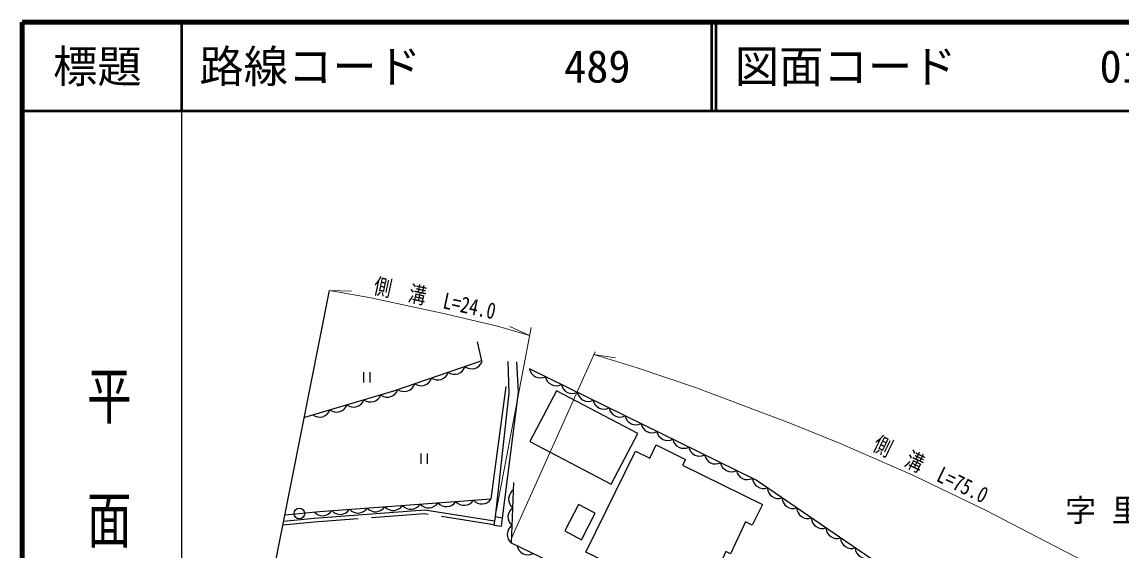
# Model space of a CAD drawing. Units: millimetres at full size, sheet at 1:1000; details may follow other scales. Extents: x 40000 to 680000, y 20000 to 380000.
# Drawn here: x 40000 to 164051, y 320369 to 380000 of the extents above; entities that cross this region are included whole.
import ezdxf
from ezdxf.enums import TextEntityAlignment as Align

# ---------------------------------------------------------------- set-up
doc = ezdxf.new("R2010")
doc.units = ezdxf.units.MM
doc.header["$LTSCALE"] = 1000
doc.linetypes.add('DASHED', pattern=[7.5, 6, -1.5])
for name, color, linetype, lineweight in [('M-BGD', 7, 'Continuous', 25), ('M-BMK-OTRS', 5, 'Continuous', 25), ('M-STR-HTXT', 7, 'Continuous', 13), ('M-TTL', 2, 'Continuous', 140), ('M-TTL-BAND', 7, 'Continuous', 25), ('M-TTL-LINE', 7, 'Continuous', 50)]:
    doc.layers.add(name, color=color, linetype=linetype, lineweight=lineweight)
doc.layers.add('M-BMK-HTXT', color=7, linetype='Continuous')
doc.layers.add('M-TTL-TXT', color=7, linetype='Continuous')
doc.styles.add('@ＭＳ ゴシック', font='')
doc.styles.add('ＭＳ ゴシック', font='')
doc.styles.get('@ＭＳ ゴシック').set_extended_font_data('@MS Gothic')
doc.styles.get('ＭＳ ゴシック').set_extended_font_data('MS Gothic')

msp = doc.modelspace()

# ---------------------------------------------------------------- linework, layer by layer
at = {"layer": 'M-BGD'}
for p, q in [((91857, 341795), (91362, 343937)), ((78513, 340519), (78513, 339346)), ((79213, 340519), (79213, 339346)), ((84974, 331355), (84974, 330182)), ((85674, 331355), (85674, 330182)), ((95190, 321259), (95454, 328094)), ((115651, 311407), (95190, 321259))]:
    msp.add_line(p, q, dxfattribs=at)
for points in [[(91857, 341795), (81881, 338400), (71851, 335419)], [(94779, 341744), (94893, 338144), (93351, 324207)], [(94200, 324087), (95986, 338291), (95789, 341706)], [(137313, 318440), (122780, 328347), (97237, 340900)], [(69667, 324433), (73546, 324816), (92895, 326247), (94608, 338924)], [(93286, 323744), (85413, 324978), (72931, 324024), (69522, 323704)]]:
    msp.add_lwpolyline(points, dxfattribs=at)
for points in [[(97283, 332705), (106442, 327910), (109436, 333630), (100277, 338425)], [(103571, 320222), (109186, 331620), (110794, 330828), (111532, 332326), (114833, 330699), (114502, 330027), (123493, 325598), (122350, 323279), (121593, 323652), (119909, 320057), (119380, 320305), (118384, 318179), (118853, 317959), (117595, 315216), (116912, 315530), (116266, 314122)], [(101205, 322625), (103082, 321642), (104644, 324626), (102767, 325609)], [(93221, 323281), (94070, 323161), (94200, 324087), (93351, 324207)]]:
    msp.add_lwpolyline(points, close=True, dxfattribs=at)
at = {"layer": 'M-BGD', "linetype": 'DASHED'}
msp.add_lwpolyline([(93227, 323325), (85396, 324552), (72967, 323602), (69436, 323270)], dxfattribs=at)
at = {"layer": 'M-BGD'}
msp.add_circle((71283, 324593), 600, dxfattribs=at)
for centre, radius, start, end in [((88776, 341539), 1250, 235.66258, 341.92278), ((90709, 342155), 1250, 233.42479, 339.685), ((86882, 340894), 1250, 235.66258, 341.92278), ((98465, 341132), 1250, 190.69845, 296.95865), ((100260, 340250), 1250, 190.69845, 296.95865), ((83096, 339606), 1250, 235.66258, 341.92278), ((84989, 340250), 1250, 235.66258, 341.92278), ((102055, 339368), 1250, 190.69845, 296.95865), ((79308, 338418), 1250, 233.42479, 339.685), ((81202, 338962), 1250, 235.66258, 341.92278), ((103850, 338486), 1250, 190.69845, 296.95865), ((73556, 336708), 1250, 233.42479, 339.685), ((75473, 337278), 1250, 233.42479, 339.685), ((77390, 337848), 1250, 233.42479, 339.685), ((105645, 337604), 1250, 190.69845, 296.95865), ((107440, 336721), 1250, 190.69845, 296.95865), ((109235, 335839), 1250, 190.69845, 296.95865), ((111030, 334957), 1250, 190.69845, 296.95865), ((112825, 334075), 1250, 190.69845, 296.95865), ((114620, 333193), 1250, 190.69845, 296.95865), ((116415, 332311), 1250, 190.69845, 296.95865), ((118210, 331429), 1250, 190.69845, 296.95865), ((120005, 330547), 1250, 190.69845, 296.95865), ((121800, 329665), 1250, 190.69845, 296.95865), ((123655, 328718), 1300, 187.40756, 287.75607), ((96132, 326227), 1250, 124.66256, 230.92276), ((125301, 327537), 1250, 182.58793, 288.84813), ((126953, 326410), 1250, 182.58793, 288.84813), ((75886, 325741), 1250, 221.09951, 327.35971), ((77881, 325889), 1250, 221.09951, 327.35971), ((79875, 326036), 1250, 221.09951, 327.35971), ((81870, 326184), 1250, 221.09951, 327.35971), ((83864, 326331), 1250, 221.09951, 327.35971), ((85859, 326479), 1250, 221.09951, 327.35971), ((87854, 326626), 1250, 221.09951, 327.35971), ((89848, 326774), 1250, 221.09951, 327.35971), ((91843, 326921), 1250, 221.09951, 327.35971), ((96055, 324228), 1250, 124.66256, 230.92276), ((128606, 325283), 1250, 182.58793, 288.84813), ((73892, 325594), 1250, 221.09951, 327.35971), ((130258, 324157), 1250, 182.58793, 288.84813), ((95978, 322230), 1250, 124.66256, 230.92276), ((131911, 323030), 1250, 182.58793, 288.84813), ((133563, 321904), 1250, 182.58793, 288.84813), ((97055, 321193), 1250, 191.15822, 297.41843), ((135216, 320777), 1250, 182.58793, 288.84813)]:
    msp.add_arc(centre, radius, start, end, dxfattribs=at)
at = {"layer": 'M-BMK-OTRS'}
msp.add_line((59730, 274461), (74695, 349722), dxfattribs=at)
at = {"layer": 'M-STR-HTXT'}
for p, q in [((74695, 349722), (77149, 349644)), ((93351, 324207), (97408, 345547)), ((97241, 344670), (94999, 345668)), ((95212, 321826), (104622, 342821)), ((104493, 342531), (106916, 342137))]:
    msp.add_line(p, q, dxfattribs=at)
for points in [[(74695, 349722), (79152, 348951), (87386, 347170), (93640, 345702), (97241, 344670)], [(104493, 342531), (109380, 341015), (115964, 338798), (126701, 334749), (132210, 332531), (140478, 328924), (148720, 324920), (155470, 321448), (165981, 315986), (174628, 311498)]]:
    msp.add_lwpolyline(points, dxfattribs=at)
at = {"layer": 'M-TTL'}
for p, q in [((40000, 380000), (40000, 20000)), ((680000, 380000), (40000, 380000))]:
    msp.add_line(p, q, dxfattribs=at)
at = {"layer": 'M-TTL-BAND'}
msp.add_line((58000, 370000), (58000, 20000), dxfattribs=at)
at = {"layer": 'M-TTL-LINE'}
for p, q in [((58000, 380000), (58000, 370000)), ((117750, 380000), (117750, 370000)), ((118250, 380000), (118250, 370000)), ((40000, 370000), (680000, 370000))]:
    msp.add_line(p, q, dxfattribs=at)

# ---------------------------------------------------------------- texts
at = {"layer": 'M-BMK-HTXT', "style": 'ＭＳ ゴシック'}
msp.add_text('字 里 道', height=2566, dxfattribs=at).set_placement((164622, 324960), align=Align.MIDDLE_CENTER)
at = {"layer": 'M-STR-HTXT', "style": 'ＭＳ ゴシック', "width": 0.8}
for s, rotation, p in [('側\u3000溝\u3000L=24.0', 347.792, (86250, 347415)), ('側\u3000溝\u3000L=75.0', 334.091, (141845, 328260))]:
    msp.add_text(s, height=1833, rotation=rotation, dxfattribs=at).set_placement(p, align=Align.BOTTOM_CENTER)
at = {"layer": 'M-TTL-BAND', "style": '@ＭＳ ゴシック', "width": 1.4}
msp.add_text('平  面  図', height=3666, rotation=270, dxfattribs=at).set_placement((49777, 306475), align=Align.MIDDLE_RIGHT)
at = {"layer": 'M-TTL-TXT', "style": 'ＭＳ ゴシック'}
msp.add_text('標題', height=3666, dxfattribs=at).set_placement((48500, 375000), align=Align.MIDDLE_CENTER)
for s, p in [('路線コード', (60000, 375000)), ('図面コード', (120380, 375000)), ('489', (101142, 375000)), ('017-00', (161521, 375000))]:
    msp.add_text(s, height=3666, dxfattribs=at).set_placement(p, align=Align.MIDDLE_LEFT)

doc.saveas('drawing.dxf')
